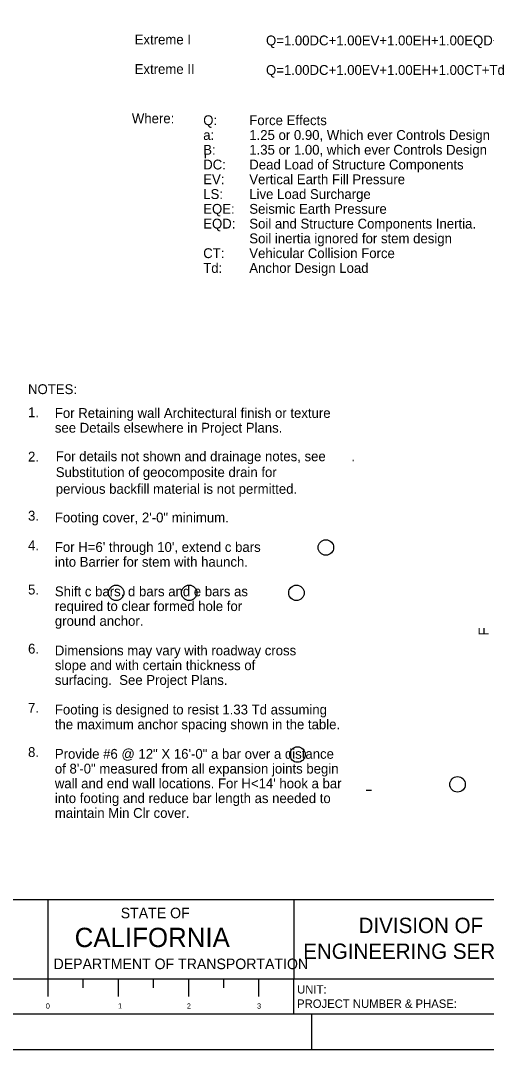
# Model space of a CAD drawing. Extents: x 0 to 2.83, y 0 to 1.83.
# Drawn here: x 1.405 to 1.958, y 0 to 1.219 of the extents above; entities that cross this region are included whole.
import ezdxf

# ---------------------------------------------------------------- set-up
doc = ezdxf.new("R2010")
doc.units = 0
for name, color, linetype in [('10 Sheet Format', 7, 'Continuous'), ('210 Border', 7, 'Continuous'), ('212 Leaders and Dim Lines', 7, 'Continuous'), ('214 Text and Titles', 7, 'Continuous'), ('215 Design Notes', 7, 'Continuous')]:
    doc.layers.add(name, color=color, linetype=linetype)

msp = doc.modelspace()

# ---------------------------------------------------------------- linework, layer by layer
at = {"layer": '10 Sheet Format'}
msp.add_lwpolyline([(0, 0), (2.8333, 0), (2.8333, 1.8333), (0, 1.8333)], close=True, dxfattribs=at)
at = {"layer": '210 Border'}
for p, q in [((2.7917, 0.1771), (0.0833, 0.1771)), ((1.4375, 0.1771), (1.4375, 0.0833)), ((1.7292, 0.1771), (1.7292, 0.0833)), ((2.7917, 0.0833), (0.0833, 0.0833)), ((1.4375, 0.0833), (1.4375, 0.0625)), ((1.4792, 0.0833), (1.4792, 0.0729)), ((1.5208, 0.0833), (1.5208, 0.0625)), ((1.5625, 0.0833), (1.5625, 0.0729)), ((1.6042, 0.0833), (1.6042, 0.0625)), ((1.6458, 0.0833), (1.6458, 0.0729)), ((1.6875, 0.0833), (1.6875, 0.0625)), ((1.7292, 0.0417), (1.7292, 0.0833)), ((2.7917, 0.0417), (0.0833, 0.0417)), ((1.75, 0.0417), (1.75, 0))]:
    msp.add_line(p, q, dxfattribs=at)
at = {"layer": '214 Text and Titles'}
msp.add_line((1.8151, 0.307), (1.8212, 0.307), dxfattribs=at)
for centre in [(1.7672, 0.5946), (1.5186, 0.5409), (1.6051, 0.5409), (1.7323, 0.5409), (1.7336, 0.3493), (1.9233, 0.314)]:
    msp.add_circle(centre, 0.00917, dxfattribs=at)
at = {"layer": '215 Design Notes'}
msp.add_line((1.624, 1.0601), (1.624, 1.0556), dxfattribs=at)

# ---------------------------------------------------------------- texts
at = {"layer": '210 Border'}
for s, height, p in [('STATE OF', 0.0125, (1.524, 0.1554)), ('DIVISION OF', 0.018228, (1.806, 0.1378)), ('CALIFORNIA', 0.02292, (1.4694, 0.1212)), ('ENGINEERING SERVICES', 0.018228, (1.7403, 0.1072)), ('DEPARTMENT OF TRANSPORTATION', 0.012498, (1.4444, 0.0951)), ('UNIT:', 0.01, (1.7331, 0.0661)), ('0', 0.00623, (1.4352, 0.0483)), ('1', 0.00623, (1.5209, 0.0485)), ('2', 0.00623, (1.6024, 0.0483)), ('3', 0.00623, (1.6856, 0.0483)), ('PROJECT NUMBER & PHASE:', 0.01, (1.7331, 0.0492))]:
    msp.add_text(s, height=height, dxfattribs=at).set_placement(p)
at = {"layer": '212 Leaders and Dim Lines'}
msp.add_text('F', height=0.0117, rotation=90, dxfattribs=at).set_placement((1.9601, 0.4903))
at = {"layer": '214 Text and Titles'}
for s, height, p in [('NOTES:', 0.01167, (1.4141, 0.7763)), ('1.', 0.01167, (1.4141, 0.7489)), ('For Retaining wall Architectural finish or texture', 0.011667, (1.4459, 0.7481)), ('see Details elsewhere in Project Plans.', 0.011667, (1.4459, 0.7306)), ('2.', 0.01167, (1.4141, 0.6964)), ('For details not shown and drainage notes, see       .', 0.011667, (1.447, 0.6968)), ('Substitution of geocomposite drain for', 0.011667, (1.447, 0.678)), ('pervious backfill material is not permitted.', 0.011667, (1.447, 0.6582)), ('3.', 0.01167, (1.4141, 0.6264)), ('Footing cover, 2\'-0" minimum.', 0.011667, (1.4459, 0.6243)), ('4.', 0.01167, (1.4141, 0.5914)), ("For H=6' through 10', extend c bars", 0.011667, (1.4459, 0.5893)), ('into Barrier for stem with haunch.', 0.011667, (1.4459, 0.5718)), ('5.', 0.01167, (1.4141, 0.5389)), ('Shift c bars, d bars and e bars as', 0.011667, (1.4459, 0.5368)), ('required to clear formed hole for', 0.011667, (1.4459, 0.5193)), ('ground anchor.', 0.011667, (1.4459, 0.5018)), ('6.', 0.01167, (1.4141, 0.4689)), ('Dimensions may vary with roadway cross', 0.011667, (1.4459, 0.4668)), ('slope and with certain thickness of', 0.011667, (1.4459, 0.4493)), ('surfacing.  See Project Plans.', 0.011667, (1.4459, 0.4318)), ('7.', 0.01167, (1.4141, 0.3989)), ('Footing is designed to resist 1.33 Td assuming', 0.011667, (1.4459, 0.3968)), ('the maximum anchor spacing shown in the table.', 0.011667, (1.4459, 0.3793)), ('8.', 0.01167, (1.4141, 0.3464)), ('Provide #6 @ 12" X 16\'-0" a bar over a distance ', 0.011667, (1.4459, 0.3443)), ('of 8\'-0" measured from all expansion joints begin', 0.011667, (1.4459, 0.3268)), ("wall and end wall locations. For H<14' hook a bar", 0.011667, (1.4459, 0.3093)), ('into footing and reduce bar length as needed to', 0.011667, (1.4459, 0.2918)), ('maintain Min Clr cover.', 0.011667, (1.4459, 0.2743))]:
    msp.add_text(s, height=height, dxfattribs=at).set_placement(p)
at = {"layer": '215 Design Notes'}
for s, height, p in [('Extreme I', 0.01167, (1.5405, 1.1905)), ('Q=1.00DC+1.00EV+1.00EH+1.00EQD+1.00EQE+Td', 0.011667, (1.6962, 1.1894)), ('Extreme II', 0.01167, (1.5405, 1.1555)), ('Q=1.00DC+1.00EV+1.00EH+1.00CT+Td', 0.011667, (1.6962, 1.1544)), ('Where:', 0.01167, (1.5372, 1.0971)), ('Q:', 0.01167, (1.6218, 1.0949)), ('Force Effects', 0.011667, (1.6764, 1.0949)), ('a:', 0.01167, (1.6218, 1.0774)), ('1.25 or 0.90, Which ever Controls Design', 0.011667, (1.6764, 1.0774)), ('B:', 0.01167, (1.6218, 1.0599)), ('1.35 or 1.00, which ever Controls Design', 0.011667, (1.6764, 1.0599)), ('DC:', 0.01167, (1.6218, 1.0424)), ('Dead Load of Structure Components', 0.011667, (1.6764, 1.0424)), ('EV:', 0.01167, (1.6218, 1.0249)), ('Vertical Earth Fill Pressure', 0.011667, (1.6764, 1.0249)), ('LS:', 0.01167, (1.6218, 1.0074)), ('Live Load Surcharge', 0.011667, (1.6764, 1.0074)), ('EQE:', 0.01167, (1.6218, 0.9899)), ('Seismic Earth Pressure', 0.011667, (1.6764, 0.9899)), ('EQD:', 0.01167, (1.6218, 0.9724)), ('Soil and Structure Components Inertia.', 0.011667, (1.6764, 0.9724)), ('Soil inertia ignored for stem design', 0.011667, (1.6764, 0.9549)), ('CT:', 0.01167, (1.6218, 0.9374)), ('Vehicular Collision Force', 0.011667, (1.6764, 0.9374)), ('Td:', 0.01167, (1.6218, 0.9199)), ('Anchor Design Load', 0.011667, (1.6764, 0.9199))]:
    msp.add_text(s, height=height, dxfattribs=at).set_placement(p)

doc.saveas('drawing.dxf')
